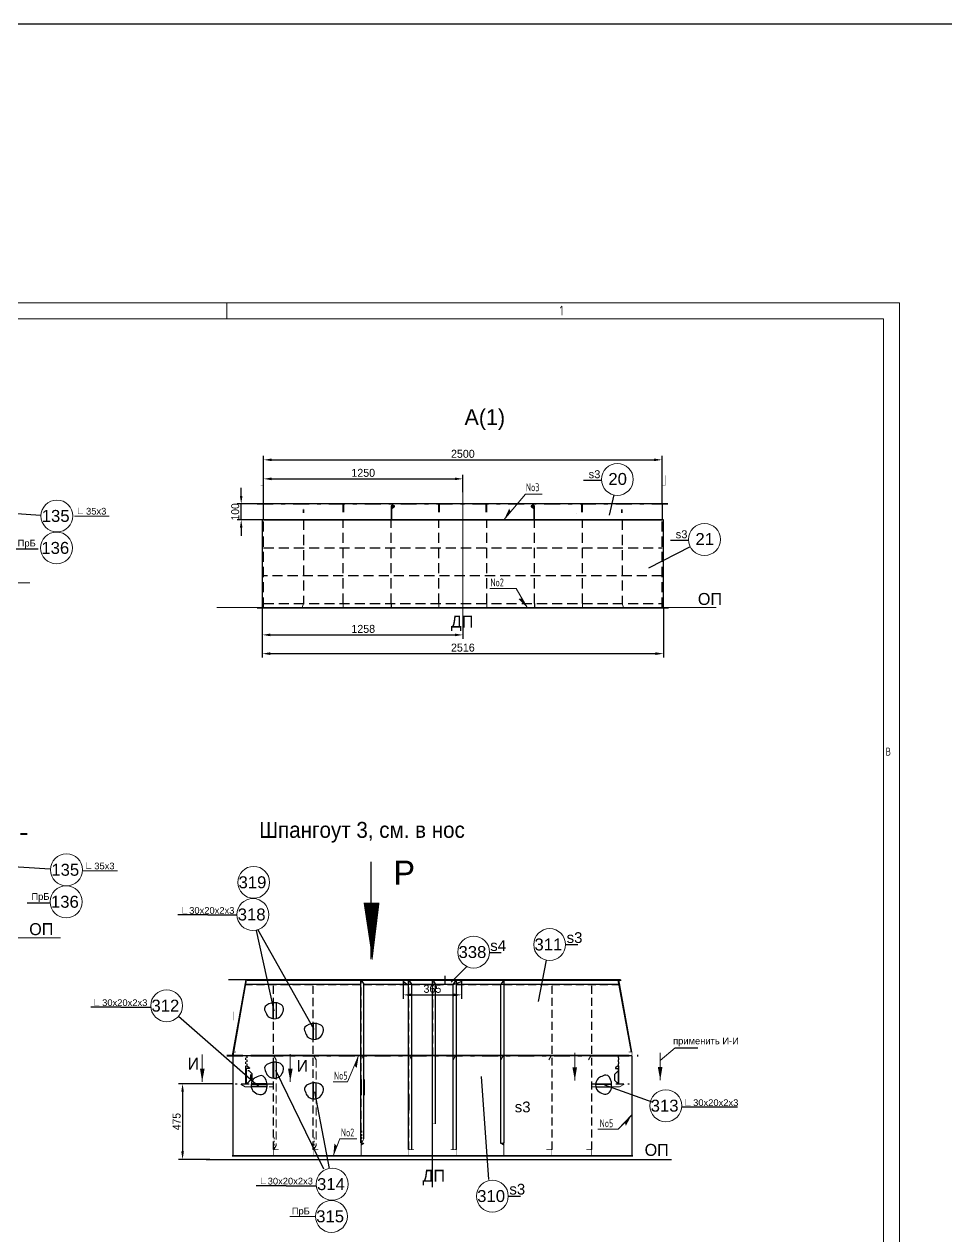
# Model space of a CAD drawing. Header units: millimetres. Extents: x 149544 to 197467, y -3118 to 25363.
# Drawn here: x 179961 to 185742, y 16158 to 23758 of the extents above; entities that cross this region are included whole.
import ezdxf
from ezdxf.enums import TextEntityAlignment as Align

# ---------------------------------------------------------------- set-up
doc = ezdxf.new("R2010")
doc.units = ezdxf.units.MM
doc.header["$MEASUREMENT"] = 0
for name, pattern in [('DASH2', [1300, 1125, -75, 25, -75]), ('DASH5', [225, 100, -50, 25, -50]), ('DASH6', [25, 12.5, -12.5]), ('K5LT32768', [0]), ('K5LT32769', [0]), ('K5LT32784', [95.25, 63.5, -31.75]), ('K5LT32785', [95.25, 63.5, -31.75]), ('K5LT32789', [0]), ('K5LT32790', [520, 450, -30, 10, -30]), ('K5LT32791', [0]), ('K5LT32793', [10, 5, -5]), ('K5LT32795', [75, 50, -25]), ('K5LT32798', [20, 10, -10]), ('K5LT_THIN', [0])]:
    doc.linetypes.add(name, pattern=pattern)
doc.layers.add('Default', color=7, linetype='Continuous', lineweight=25)
doc.layers.add('pen_5', color=1, linetype='Continuous')
doc.layers.add('pen_7', color=1, linetype='Continuous')
doc.styles.add('Arial', font='arial.ttf')
doc.styles.add('KTEXTSTYLE', font='GOST_AU.SHX', dxfattribs={"width": 0.96, "height": 5})
doc.styles.add('style5', font='arial.ttf', dxfattribs={"height": 3})
doc.dimstyles.new('PB20', dxfattribs={"dimscale": 20, "dimtxt": 2.5, "dimasz": 2.5, "dimexe": 1.25, "dimexo": 0, "dimtad": 1, "dimdec": 0, "dimtxsty": 'Standard', "dimcen": 2.5, "dimclrd": 7, "dimclre": 7, "dimclrt": 4, "dimadec": 0, "dimazin": 0, "dimtfac": 1, "dimtdec": 0, "dimtmove": 0, "dimatfit": 3, "dimfxl": 1.25, "dimarcsym": 0})

# ---------------------------------------------------------------- blocks, each defined once
blk = doc.blocks.new('*D3244')
at = {"color": 7, "lineweight": -2}
for p, q in [((181454.5, 20099.6), (181454.5, 19902.5)), ((181504.5, 19927.5), (182662.5, 19927.5)), ((182712.5, 19978.8), (182712.5, 19902.5))]:
    blk.add_line(p, q, dxfattribs=at)
at = {"color": 7}
for points in [[(181504.5, 19935.9), (181504.5, 19919.2), (181454.5, 19927.5)], [(182662.5, 19935.9), (182662.5, 19919.2), (182712.5, 19927.5)]]:
    blk.add_solid(points, dxfattribs=at)
at = {"layer": 'Defpoints', "color": 0}
for p in [(181454.5, 20099.6), (182712.5, 19978.8), (182712.5, 19927.5)]:
    blk.add_point(p, dxfattribs=at)
at = {"color": 4, "insert": (182087.5, 19965), "char_height": 50, "attachment_point": 5}
blk.add_mtext('1258', dxfattribs=at)
blk = doc.blocks.new('*D3245')
at = {"color": 7, "lineweight": -2}
for p, q in [((181454.5, 20099.6), (181454.5, 19785)), ((183970.5, 20099.6), (183970.5, 19785)), ((181504.5, 19810), (183920.5, 19810))]:
    blk.add_line(p, q, dxfattribs=at)
at = {"color": 7}
for points in [[(181504.5, 19818.4), (181504.5, 19801.7), (181454.5, 19810)], [(183920.5, 19818.4), (183920.5, 19801.7), (183970.5, 19810)]]:
    blk.add_solid(points, dxfattribs=at)
at = {"layer": 'Defpoints', "color": 0}
for p in [(181454.5, 20099.6), (183970.5, 20099.6), (183970.5, 19810)]:
    blk.add_point(p, dxfattribs=at)
at = {"color": 4, "insert": (182712.5, 19847.5), "char_height": 50, "attachment_point": 5}
blk.add_mtext('2516', dxfattribs=at)
blk = doc.blocks.new('*D3246')
at = {"color": 7, "lineweight": -2}
for p, q in [((181462.5, 20749.6), (181462.5, 20931.4)), ((181512.5, 20906.4), (182662.5, 20906.4)), ((182712.5, 20822.1), (182712.5, 20931.4))]:
    blk.add_line(p, q, dxfattribs=at)
at = {"color": 7}
for points in [[(181512.5, 20914.7), (181512.5, 20898), (181462.5, 20906.4)], [(182662.5, 20914.7), (182662.5, 20898), (182712.5, 20906.4)]]:
    blk.add_solid(points, dxfattribs=at)
at = {"layer": 'Defpoints', "color": 0}
for p in [(182712.5, 20906.4), (181462.5, 20749.6), (182712.5, 20822.1)]:
    blk.add_point(p, dxfattribs=at)
at = {"color": 4, "insert": (182087.5, 20943.9), "char_height": 50, "attachment_point": 5}
blk.add_mtext('1250', dxfattribs=at)
blk = doc.blocks.new('*D3247')
at = {"color": 7, "lineweight": -2}
for p, q in [((181462.5, 20752.6), (181462.5, 21050.8)), ((181512.5, 21025.8), (183912.5, 21025.8)), ((183962.5, 20752.6), (183962.5, 21050.8))]:
    blk.add_line(p, q, dxfattribs=at)
at = {"color": 7}
for points in [[(181512.5, 21034.1), (181512.5, 21017.5), (181462.5, 21025.8)], [(183912.5, 21034.1), (183912.5, 21017.5), (183962.5, 21025.8)]]:
    blk.add_solid(points, dxfattribs=at)
at = {"layer": 'Defpoints', "color": 0}
for p in [(183962.5, 21025.8), (181462.5, 20752.6), (183962.5, 20752.6)]:
    blk.add_point(p, dxfattribs=at)
at = {"color": 4, "insert": (182712.5, 21063.3), "char_height": 50, "attachment_point": 5}
blk.add_mtext('2500', dxfattribs=at)
blk = doc.blocks.new('*D3248')
at = {"color": 7, "lineweight": -2}
for p, q in [((181322.1, 20799.6), (181322.1, 20849.6)), ((181462.5, 20749.6), (181297.1, 20749.6)), ((181322.1, 20649.6), (181322.1, 20749.6)), ((181462.5, 20649.6), (181297.1, 20649.6)), ((181322.1, 20599.6), (181322.1, 20549.6))]:
    blk.add_line(p, q, dxfattribs=at)
at = {"color": 7}
for points in [[(181313.7, 20799.6), (181330.4, 20799.6), (181322.1, 20749.6)], [(181313.7, 20599.6), (181330.4, 20599.6), (181322.1, 20649.6)]]:
    blk.add_solid(points, dxfattribs=at)
at = {"layer": 'Defpoints', "color": 0}
for p in [(181322.1, 20749.6), (181462.5, 20749.6), (181462.5, 20649.6)]:
    blk.add_point(p, dxfattribs=at)
at = {"color": 4, "insert": (181284.6, 20699.6), "char_height": 50, "attachment_point": 5, "rotation": 90}
blk.add_mtext('\\H50.0;\\W0.965;\\Q0;\\H50.0;\\W0.965;\\Q0;\\Q0;100', dxfattribs=at)
blk = doc.blocks.new('*D3254')
at = {"color": 7, "lineweight": -2}
for p, q in [((181271.7, 17112.2), (180929.2, 17112.2)), ((180954.2, 17062.2), (180954.2, 16687.2)), ((181125.3, 16637.2), (180929.2, 16637.2))]:
    blk.add_line(p, q, dxfattribs=at)
at = {"color": 7}
for points in [[(180945.9, 17062.2), (180962.5, 17062.2), (180954.2, 17112.2)], [(180945.9, 16687.2), (180962.5, 16687.2), (180954.2, 16637.2)]]:
    blk.add_solid(points, dxfattribs=at)
at = {"layer": 'Defpoints', "color": 0}
for p in [(181271.7, 17112.2), (180954.2, 16637.2), (181125.3, 16637.2)]:
    blk.add_point(p, dxfattribs=at)
at = {"color": 4, "insert": (180916.7, 16874.7), "char_height": 50, "attachment_point": 5, "rotation": 90}
blk.add_mtext('\\H50.0;\\W0.965;\\Q0;\\H50.0;\\W0.965;\\Q0;\\Q0;475', dxfattribs=at)
blk = doc.blocks.new('*D3255')
at = {"color": 7, "lineweight": -2}
for p, q in [((182338.7, 17756.5), (182338.7, 17644.4)), ((182704.2, 17754.9), (182704.2, 17644.4)), ((182388.7, 17669.4), (182654.2, 17669.4))]:
    blk.add_line(p, q, dxfattribs=at)
at = {"color": 7}
for points in [[(182388.7, 17677.7), (182388.7, 17661), (182338.7, 17669.4)], [(182654.2, 17677.7), (182654.2, 17661), (182704.2, 17669.4)]]:
    blk.add_solid(points, dxfattribs=at)
at = {"layer": 'Defpoints', "color": 0}
for p in [(182338.7, 17756.5), (182704.2, 17754.9), (182704.2, 17669.4)]:
    blk.add_point(p, dxfattribs=at)
at = {"color": 4, "insert": (182521.4, 17706.9), "char_height": 50, "attachment_point": 5}
blk.add_mtext('365', dxfattribs=at)

msp = doc.modelspace()

# ---------------------------------------------------------------- hatches: boundary and pattern name
at = {"linetype": 'K5LT32791'}
for points in [[(182262.5, 20649.6), (182267.5, 20649.6), (182267.5, 20718.1), (182267.7, 20719.6), (182268.4, 20720.9), (182269.5, 20721.9), (182282.5, 20730.3), (182283.8, 20731.6), (182284.4, 20733.3), (182284.4, 20735.3), (182283.6, 20737), (182282.2, 20738.1), (182280.5, 20738.6), (182266.5, 20738.6), (182265, 20738.2), (182263.7, 20737.3), (182262.8, 20735.8), (182262.5, 20734.1)], [(183162.5, 20649.6), (183157.5, 20649.6), (183157.5, 20718.1), (183157.2, 20719.6), (183156.6, 20720.9), (183155.5, 20721.9), (183142.5, 20730.3), (183141.2, 20731.6), (183140.5, 20733.3), (183140.6, 20735.3), (183141.4, 20737), (183142.8, 20738.1), (183144.5, 20738.6), (183158.5, 20738.6), (183160, 20738.2), (183161.3, 20737.3), (183162.2, 20735.8), (183162.5, 20734.1)]]:
    msp.add_hatch(color=0, dxfattribs=at).paths.add_polyline_path(points)
for points in [[(183012.6, 20698.9), (183003.3, 20719.6), (182970.4, 20649.6)], [(183082.9, 20155.5), (183060.3, 20153.4), (183115.9, 20099.6)], [(182031.9, 17228.1), (182046.6, 17210.8), (182058.7, 17287.2)], [(181092.4, 17206.2), (181063.5, 17206.2), (181077.2, 17124.7)], [(181644.8, 17207.4), (181615.9, 17207.4), (181629.6, 17126)], [(183399.7, 17215.7), (183428.6, 17215.7), (183414.9, 17134.2)], [(183935.5, 17216.7), (183964.4, 17216.7), (183950.7, 17135.2)], [(183727.2, 16869.8), (183735.4, 16848), (183769.8, 16913.8)], [(183727.2, 16869.8), (183735.4, 16848), (183769.8, 16913.8)], [(181922.5, 16721), (181906.7, 16737.3), (181899.6, 16660.3)], [(181521.7, 16661.5), (181524.7, 16661.5), (181524.7, 16697.1), (181556.7, 16697.1), (181556.7, 16700.4), (181521.7, 16700.4)], [(181771.7, 16661.5), (181774.7, 16661.5), (181774.7, 16697.1), (181806.7, 16697.1), (181806.7, 16700.4), (181771.7, 16700.4)], [(182371.7, 16661.5), (182374.7, 16661.5), (182374.7, 16697.1), (182406.7, 16697.1), (182406.7, 16700.4), (182371.7, 16700.4)], [(182671.7, 16661.5), (182668.7, 16661.5), (182668.7, 16697.1), (182636.7, 16697.1), (182636.7, 16700.4), (182671.7, 16700.4)], [(183271.7, 16661.5), (183268.7, 16661.5), (183268.7, 16697.1), (183236.7, 16697.1), (183236.7, 16700.4), (183271.7, 16700.4)], [(183521.7, 16661.5), (183518.7, 16661.5), (183518.7, 16697.1), (183486.7, 16697.1), (183486.7, 16700.4), (183521.7, 16700.4)]]:
    msp.add_hatch(color=0).paths.add_polyline_path(points)
at = {"linetype": 'Continuous'}
for points in [[(182071.7, 16661.5), (182076.7, 16661.5), (182076.7, 16723.1), (182076.9, 16724.5), (182077.6, 16725.7), (182078.7, 16726.6), (182091.7, 16734.1), (182092.9, 16735.2), (182093.6, 16736.8), (182093.5, 16738.6), (182092.7, 16740.1), (182091.4, 16741.2), (182089.7, 16741.5), (182075.7, 16741.5), (182074.1, 16741.2), (182072.8, 16740.4), (182072, 16739.1), (182071.7, 16737.5)], [(182971.7, 16661.5), (182966.7, 16661.5), (182966.7, 16723.1), (182966.4, 16724.5), (182965.7, 16725.7), (182964.7, 16726.6), (182951.7, 16734.1), (182950.4, 16735.2), (182949.7, 16736.8), (182949.8, 16738.6), (182950.6, 16740.1), (182952, 16741.2), (182953.7, 16741.5), (182967.7, 16741.5), (182969.2, 16741.2), (182970.5, 16740.4), (182971.4, 16739.1), (182971.7, 16737.5)]]:
    msp.add_hatch(color=0, dxfattribs=at).paths.add_polyline_path(points)

# ---------------------------------------------------------------- linework, layer by layer
at = {"color": 7, "linetype": 'K5LT32768', "lineweight": 18}
for p, q in [((185451.3, 22010.1), (168631.3, 22010.1)), ((181231.3, 22010.1), (181231.3, 21910.1)), ((185451.3, 10130.1), (185451.3, 22010.1))]:
    msp.add_line(p, q, dxfattribs=at)
at = {"color": 1, "linetype": 'K5LT32769', "lineweight": 18, "true_color": 0xff0000}
for p, q in [((185351.3, 21910.1), (169031.3, 21910.1)), ((185351.3, 10230.1), (185351.3, 21910.1))]:
    msp.add_line(p, q, dxfattribs=at)
at = {"color": 0, "linetype": 'K5LT32768', "lineweight": 18}
for p, q in [((182712.5, 20892.4), (182712.5, 19978.8)), ((183105.7, 20810.2), (182970.4, 20649.6)), ((183209, 20810.2), (183105.4, 20810.2)), ((180493.3, 20672.6), (180275.9, 20672.6)), ((183046.8, 20217.8), (182882.6, 20217.8)), ((183046.8, 20217.8), (183115.9, 20099.6)), ((181168.5, 20099.6), (184301.6, 20099.6)), ((183837.5, 20099.6), (184301.6, 20099.6)), ((180545, 18447.3), (180327.6, 18447.3)), ((183950.9, 17257.4), (184044.3, 17337.7)), ((181077.1, 17123.8), (181077.1, 17296)), ((181629.4, 17125), (181629.4, 17297.2)), ((181987.9, 17124.1), (182058.7, 17287.2)), ((183415.1, 17133.3), (183415.1, 17305.5)), ((183950.9, 17134.2), (183950.9, 17306.4)), ((181987.9, 17124.1), (181899.5, 17124.1)), ((183686.9, 16826.3), (183771.4, 16915)), ((183686.9, 16826.3), (183768.6, 16910.6)), ((183686.9, 16826.3), (183560, 16826.3)), ((181940.2, 16766.7), (181899.6, 16660.3)), ((182046.4, 16767.3), (181938.6, 16767.3)), ((181786.1, 16278.5), (181627.9, 16278.5))]:
    msp.add_line(p, q, dxfattribs=at)
for p, q in [((183468.6, 20899), (183579.3, 20899)), ((184014.9, 20522.3), (184125.6, 20522.3)), ((179898.5, 20467.5), (180048.4, 20467.5)), ((179978.4, 18246.9), (180121.4, 18246.9)), ((181112.6, 18170.6), (181295.4, 18170.6)), ((180566.5, 17592), (180756.6, 17592)), ((181605.1, 16472.5), (181795.1, 16472.5))]:
    msp.add_line(p, q)
at = {"color": 0, "linetype": 'DASH5'}
for p, q in [((181422.5, 20752.6), (184002.5, 20752.6)), ((181422.5, 20749.6), (184002.5, 20749.6)), ((181712.5, 20693.5), (181712.5, 20714.6)), ((181715.5, 20693.5), (181715.5, 20714.6)), ((181962.5, 20698.5), (181962.5, 20744.6)), ((181965.5, 20698.5), (181965.5, 20744.6)), ((182562.5, 20698.5), (182562.5, 20744.6)), ((182565.5, 20698.5), (182565.5, 20744.6)), ((182859.5, 20698.5), (182859.5, 20744.6)), ((182862.5, 20698.5), (182862.5, 20744.6)), ((183459.5, 20698.5), (183459.5, 20744.6)), ((183462.5, 20698.5), (183462.5, 20744.6)), ((183709.5, 20693.5), (183709.5, 20714.6)), ((183712.5, 20693.5), (183712.5, 20714.6)), ((179488.4, 18680.9), (179978.5, 18680.9)), ((179488.4, 18677.9), (179978.5, 18677.9)), ((181231.7, 17290.2), (181386.7, 17290.2)), ((181231.7, 17287.2), (181386.7, 17287.2)), ((181386.7, 17287.2), (181484.6, 17287.2)), ((181484.6, 17287.2), (183558.5, 17287.2)), ((183558.8, 17290.2), (183656.7, 17290.2)), ((183558.8, 17287.2), (183656.7, 17287.2)), ((183656.7, 17290.2), (183811.7, 17290.2)), ((183656.7, 17287.2), (183811.7, 17287.2)), ((181351.7, 17107.2), (181351.7, 17207.2)), ((181351.7, 17107.2), (181351.7, 17207.2)), ((181354.7, 17107.2), (181354.7, 17207.2)), ((181354.7, 17107.2), (181354.7, 17207.2)), ((181362.7, 17194.2), (181370.7, 17194.2)), ((181370.7, 17194.2), (181387.7, 17177.2)), ((181387.7, 17177.2), (181387.7, 17142.4)), ((183680.7, 17186.6), (183663.7, 17169.6)), ((183688.7, 17186.6), (183680.7, 17186.6)), ((183688.7, 17186.6), (183680.7, 17186.6)), ((183688.7, 17107.2), (183688.7, 17207.2)), ((183688.7, 17107.2), (183688.7, 17207.2)), ((183691.7, 17107.2), (183691.7, 17207.2)), ((183691.7, 17107.2), (183691.7, 17207.2)), ((181354.7, 17117.8), (181362.7, 17117.8)), ((181354.7, 17117.8), (181362.7, 17117.8)), ((181354.7, 17117.8), (181362.7, 17117.8)), ((181354.7, 17117.8), (181362.7, 17117.8)), ((181362.7, 17117.8), (181379.7, 17134.8)), ((181370.7, 17125.4), (181387.7, 17142.4)), ((181379.7, 17169.6), (181379.7, 17134.8)), ((183663.7, 17169.6), (183663.7, 17134.8)), ((183680.7, 17117.8), (183663.7, 17134.8)), ((183688.7, 17117.8), (183680.7, 17117.8)), ((183688.7, 17117.8), (183680.7, 17117.8)), ((183688.7, 17117.8), (183680.7, 17117.8)), ((183688.7, 17117.8), (183680.7, 17117.8))]:
    msp.add_line(p, q, dxfattribs=at)
at = {"color": 0, "linetype": 'K5LT32791', "lineweight": 18}
for p, q in [((181459.5, 20749.6), (181459.5, 20649.6)), ((181462.5, 20749.6), (181462.5, 20649.6)), ((183962.5, 20649.6), (183962.5, 20749.6)), ((183965.5, 20649.6), (183965.5, 20749.6)), ((181712.5, 20123.9), (181705.3, 20099.6)), ((181962.5, 20123.9), (181962.5, 20099.6)), ((182562.5, 20123.9), (182562.5, 20099.6)), ((182862.5, 20123.9), (182862.5, 20099.6)), ((183462.5, 20123.9), (183462.5, 20099.6)), ((183712.5, 20123.9), (183719.6, 20099.6)), ((181268.7, 17187.2), (181268.7, 17287.2)), ((181271.7, 17187.2), (181271.7, 17287.2)), ((183771.7, 17187.2), (183771.7, 17287.2)), ((183774.7, 17187.2), (183774.7, 17287.2)), ((181269.7, 16661.5), (181269.7, 17187.2)), ((181271.7, 16661.5), (181271.7, 17187.2)), ((183771.7, 16661.5), (183771.7, 17187.2)), ((183773.7, 16661.5), (183773.7, 17187.2)), ((181264.7, 16661.5), (183778.7, 16661.5)), ((181264.7, 16658.2), (183778.7, 16658.2))]:
    msp.add_line(p, q, dxfattribs=at)
at = {"color": 0, "linetype": 'Continuous'}
for p, q in [((183962.5, 20749.6), (181462.5, 20749.6)), ((181462.5, 20649.6), (183962.5, 20649.6)), ((181422.5, 20099.6), (184002.5, 20099.6)), ((181422.5, 20096.6), (184002.5, 20096.6)), ((182071.7, 17290.2), (182071.7, 17761)), ((182091.7, 16765.8), (182091.7, 17737.2)), ((182371.7, 17290.2), (182371.7, 17761)), ((182392, 16700.4), (182392, 17738.4)), ((182521.4, 17289.4), (182521.4, 17760.2)), ((182541.4, 16860.6), (182541.4, 17736.4)), ((182651.2, 16700.4), (182650.9, 17737.2)), ((182651.2, 17289.3), (182651.2, 17736.3)), ((182671.7, 17290.2), (182671.7, 17761)), ((182951.6, 16736.9), (182951.3, 17736.4)), ((182971.7, 17290.2), (182971.7, 17761)), ((183771.7, 17287.2), (181271.7, 17287.2)), ((181386.7, 17290.2), (181484.6, 17290.2)), ((181484.6, 17290.2), (183558.5, 17290.2)), ((182071.7, 16741.5), (182071.7, 17287.2)), ((182371.7, 16700.4), (182371.7, 17287.2)), ((182671.7, 16700.4), (182671.7, 17287.2)), ((182971.7, 16741.5), (182971.7, 17287.2))]:
    msp.add_line(p, q, dxfattribs=at)
at = {"color": 7}
for p, q in [((183659.7, 20805.3), (183631, 20678.7)), ((180063.5, 20677.4), (179650.4, 20705)), ((184139, 20480.6), (183877.5, 20346.9)), ((180123.7, 18457.6), (179710.6, 18485.1)), ((181112.6, 18170.6), (180924.3, 18170.6)), ((181414.9, 18073.1), (181527.2, 17569.4)), ((181424.6, 18080.9), (181778.2, 17454.2)), ((183701.7, 17764.8), (181243.2, 17764.8)), ((181268.1, 17287.2), (181352.3, 17764.8)), ((181271.2, 17287.2), (181355.4, 17764.8)), ((181347.5, 17737.2), (182071.7, 17737.2)), ((181358.4, 17761), (183706.4, 17761)), ((182091.7, 17737.2), (182371.7, 17737.2)), ((182392, 17737.2), (182650.9, 17737.2)), ((182671.7, 17737.2), (183695.5, 17737.2)), ((183770.8, 17311), (183687.7, 17764.8)), ((183773, 17311), (183690.7, 17764.8)), ((180566.5, 17592), (180378.2, 17592)), ((181520.4, 17619.1), (181520.4, 17520.7)), ((181520.4, 17619.1), (181520.4, 17520.7)), ((181523.4, 17619.6), (181523.4, 17521.1)), ((181523.4, 17619.6), (181523.4, 17521.1)), ((181540.6, 17618.9), (181540.6, 17520.4)), ((180929.5, 17535.4), (181430.3, 17096.2)), ((181770.4, 17489.4), (181770.4, 17391)), ((181770.4, 17489.4), (181770.4, 17391)), ((181773.3, 17489.9), (181773.3, 17391.4)), ((181773.3, 17489.9), (181773.3, 17391.4)), ((181790.6, 17489.2), (181790.6, 17390.7)), ((184044.3, 17337.7), (184185.8, 17337.7)), ((181521.1, 17245.9), (181521.1, 17147.4)), ((181521.1, 17245.9), (181521.1, 17147.4)), ((181524, 17246.3), (181524, 17147.8)), ((181524, 17246.3), (181524, 17147.8)), ((181841.2, 16576.3), (181538.4, 17194.2)), ((181541.3, 17245.6), (181541.3, 17147.1)), ((181483.3, 17110.5), (181384.9, 17110.5)), ((181483.3, 17110.5), (181384.9, 17110.5)), ((181483.3, 17105.2), (181384.9, 17105.2)), ((181483.3, 17105.2), (181384.9, 17105.2)), ((181771, 17116.2), (181771, 17017.7)), ((181771, 17116.2), (181771, 17017.7)), ((181773.9, 17116.6), (181773.9, 17018.1)), ((181773.9, 17116.6), (181773.9, 17018.1)), ((181791.2, 17115.9), (181791.2, 17017.4)), ((182072.2, 17138.5), (182072.2, 17040)), ((182075.1, 17139), (182075.1, 17040.5)), ((182092.4, 17138.3), (182092.4, 17039.8)), ((183545.5, 17110.2), (183645.6, 17110.2)), ((183545.8, 17112.2), (183645.5, 17112.2)), ((183600.5, 17104.1), (183904.8, 16996.6)), ((181483.6, 17092.2), (181385.1, 17092.2)), ((181781.4, 17062), (181873.8, 16580.4)), ((182370.5, 17044.4), (182370.5, 16945.9)), ((182373.4, 17044.9), (182373.4, 16946.4)), ((183546.5, 17092.2), (183644.3, 17092.2)), ((184435.3, 16964.7), (184085.6, 16964.7)), ((181605.1, 16472.5), (181416.8, 16472.5))]:
    msp.add_line(p, q, dxfattribs=at)
at = {"color": 0, "linetype": 'K5LT32784'}
for p, q in [((181462.5, 20099.6), (181462.5, 20649.6)), ((183962.5, 20099.6), (183962.5, 20649.6)), ((181462.5, 20123.9), (183962.5, 20123.9))]:
    msp.add_line(p, q, dxfattribs=at)
at = {"color": 0, "linetype": 'K5LT32785'}
for p, q in [((181712.5, 20649.6), (181712.5, 20123.9)), ((181962.5, 20123.9), (181962.5, 20649.6)), ((182262.5, 20123.9), (182262.5, 20649.6)), ((182562.5, 20123.9), (182562.5, 20649.6)), ((182862.5, 20123.9), (182862.5, 20649.6)), ((183162.5, 20123.9), (183162.5, 20649.6)), ((183462.5, 20123.9), (183462.5, 20649.6)), ((183712.5, 20649.6), (183712.5, 20123.9)), ((181462.5, 20474.4), (183962.5, 20474.4)), ((183962.5, 20299.1), (181462.5, 20299.1))]:
    msp.add_line(p, q, dxfattribs=at)
at = {"color": 0, "linetype": 'K5LT32790', "lineweight": 18}
for p, q in [((175943.3, 20254.8), (179995.6, 20254.8)), ((172987, 18027.9), (180188.5, 18027.9))]:
    msp.add_line(p, q, dxfattribs=at)
at = {"color": 0}
for p, q in [((182262.5, 20123.9), (182262.5, 20099.6)), ((183162.5, 20123.9), (183162.5, 20099.6)), ((181101.7, 16637.2), (184021.5, 16637.2))]:
    msp.add_line(p, q, dxfattribs=at)
at = {"color": 0, "linetype": 'K5LT32795', "lineweight": 18}
for p, q in [((181343.4, 17732.8), (182071.7, 17732.8)), ((181521.7, 16700.4), (181521.7, 17732.8)), ((181523.7, 16700.4), (181523.7, 17732.8)), ((181771.7, 16700.4), (181771.7, 17732.8)), ((181773.7, 16700.4), (181773.7, 17732.8)), ((182073.7, 17290.2), (182073.7, 17761)), ((182091.7, 17732.8), (182371.7, 17732.8)), ((182373.7, 17290.2), (182373.7, 17755.4)), ((182392, 17732.8), (182650.9, 17732.8)), ((182523.4, 17289.4), (182523.4, 17760.2)), ((182669.7, 17290.2), (182669.7, 17761)), ((182671.7, 17732.8), (183691.4, 17732.8)), ((182969.7, 17290.2), (182969.7, 17761)), ((183269.7, 16700.4), (183269.7, 17732.8)), ((183271.7, 16700.4), (183271.7, 17732.8)), ((183519.7, 16700.4), (183519.7, 17732.8)), ((183521.7, 16700.4), (183521.7, 17732.8)), ((181771.1, 17073.7), (181771.1, 17660.5)), ((181773.1, 17073.7), (181773.1, 17660.5)), ((181790.6, 17489.8), (181790.7, 17390.5)), ((181521.7, 16700.4), (181521.7, 17287.2)), ((181523.7, 16700.4), (181523.7, 17287.2)), ((181541.7, 17263), (181541.7, 16724.7)), ((181771.7, 16700.4), (181771.7, 17287.2)), ((181773.7, 16700.4), (181773.7, 17287.2)), ((181791.7, 17263), (181791.7, 16724.7)), ((182071.7, 17287.2), (182073.7, 17287.2)), ((182073.7, 16741.5), (182073.7, 17287.2)), ((182373.7, 16700.4), (182373.7, 17287.2)), ((182669.7, 16700.4), (182669.7, 17287.2)), ((182969.7, 16741.5), (182969.7, 17287.2)), ((182971.7, 17287.2), (182969.7, 17287.2)), ((181521.7, 17112.2), (181286.7, 17112.2)), ((181286.7, 17112.2), (181286.7, 17110.2)), ((181521.7, 17112.2), (181286.7, 17112.2)), ((181521.7, 17110.2), (181286.7, 17110.2)), ((181521.7, 17110.2), (181286.7, 17110.2)), ((181521.7, 17112.2), (181521.7, 17110.2)), ((183521.7, 17112.2), (183756.7, 17112.2)), ((183521.7, 17112.2), (183521.7, 17110.2)), ((183521.7, 17112.2), (183756.7, 17112.2)), ((183521.7, 17110.2), (183756.7, 17110.2)), ((183521.7, 17110.2), (183756.7, 17110.2)), ((183756.7, 17112.2), (183756.7, 17110.2)), ((181347.3, 17092.2), (181521.7, 17092.2)), ((183696, 17092.2), (183521.7, 17092.2))]:
    msp.add_line(p, q, dxfattribs=at)
at = {"color": 0, "linetype": 'DASH2'}
msp.add_line((182521.7, 16462.8), (182521.5, 17426.5), dxfattribs=at)
at = {"color": 0, "linetype": 'K5LT32769', "lineweight": 18}
for p, q in [((181521.7, 17287.2), (181527.7, 17287.2)), ((181527.7, 17287.2), (181541.7, 17263)), ((181771.7, 17287.2), (181777.7, 17287.2)), ((181777.7, 17287.2), (181791.7, 17263)), ((182071.7, 17287.2), (182077.7, 17287.2)), ((182077.7, 17287.2), (182091.7, 17263)), ((182371.7, 17287.2), (182377.7, 17287.2)), ((182377.7, 17287.2), (182391.7, 17263)), ((182665.7, 17287.2), (182651.7, 17263)), ((182671.7, 17287.2), (182665.7, 17287.2)), ((182965.7, 17287.2), (182951.7, 17263)), ((182971.7, 17287.2), (182965.7, 17287.2)), ((183265.7, 17287.2), (183251.7, 17263)), ((183271.7, 17287.2), (183265.7, 17287.2)), ((183515.7, 17287.2), (183501.7, 17263)), ((183521.7, 17287.2), (183515.7, 17287.2)), ((181321.3, 17110.2), (181321.3, 17107.2)), ((181321.3, 17110.2), (181321.3, 17107.2)), ((181321.3, 17107.2), (181347.3, 17092.2)), ((181321.3, 17107.2), (181347.3, 17092.2)), ((181521.7, 17112.2), (181521.7, 17092.2)), ((183521.7, 17112.2), (183521.7, 17092.2)), ((183722, 17107.2), (183696, 17092.2)), ((183722, 17107.2), (183696, 17092.2)), ((183722, 17110.2), (183722, 17107.2)), ((183722, 17110.2), (183722, 17107.2)), ((181527.7, 16700.4), (181541.7, 16724.7)), ((181777.7, 16700.4), (181791.7, 16724.7)), ((182071.7, 16741.5), (182077.7, 16741.5)), ((182077.7, 16741.5), (182091.7, 16765.8)), ((182971.7, 16741.5), (182965.7, 16741.5)), ((181521.7, 16700.4), (181527.7, 16700.4)), ((181771.7, 16700.4), (181777.7, 16700.4)), ((182371.7, 16700.4), (182377.7, 16700.4)), ((182671.7, 16700.4), (182665.7, 16700.4)), ((183271.7, 16700.4), (183265.7, 16700.4)), ((183521.7, 16700.4), (183515.7, 16700.4))]:
    msp.add_line(p, q, dxfattribs=at)
at = {"color": 0, "linetype": 'K5LT32798', "lineweight": 18}
for p, q in [((182078.7, 16745.9), (182078.7, 16821.5)), ((181528.7, 16704.8), (181528.7, 16780.4)), ((181778.7, 16704.8), (181778.7, 16780.4))]:
    msp.add_line(p, q, dxfattribs=at)
at = {"color": 2}
msp.add_lwpolyline([(149543.6, -3117.8), (187950.5, -3117.8), (187950.5, 23758.3), (149543.6, 23758.3)], close=True, dxfattribs=at)
at = {"color": 0, "linetype": 'K5LT32789', "const_width": 0.18}
for points in [[(181443.2, 20864.7), (181443.2, 20929.4), (181462.5, 20929.4), (181462.4, 20864.7)], [(183981.7, 20864.7), (183981.7, 20929.4), (183962.4, 20929.4), (183962.5, 20864.7)], [(181254.4, 17509.9), (181254.4, 17564.8), (181271.5, 17564.8), (181271.5, 17509.9)]]:
    msp.add_lwpolyline(points, close=True, dxfattribs=at)
at = {"color": 0, "linetype": 'K5LT32791', "const_width": 0.18}
for points in [[(181712.5, 20749.6), (181713.5, 20749.6), (181714.2, 20749.3), (181714.5, 20748.6), (181714.5, 20723.6), (181714.8, 20722.6), (181715.5, 20721.9), (181716.5, 20721.6), (181731.5, 20721.6), (181732.2, 20721.3), (181732.5, 20720.6), (181732.5, 20719.6), (181712.5, 20719.6), (181712.5, 20749.6)], [(183712.5, 20749.6), (183711.5, 20749.6), (183710.8, 20749.3), (183710.5, 20748.6), (183710.5, 20723.6), (183710.2, 20722.6), (183709.5, 20721.9), (183708.5, 20721.6), (183693.5, 20721.6), (183692.8, 20721.3), (183692.5, 20720.6), (183692.5, 20719.6), (183712.5, 20719.6), (183712.5, 20749.6)], [(181712.5, 20649.6), (181715.5, 20649.6), (181715.5, 20685.2), (181747.5, 20685.2), (181747.5, 20688.5), (181712.5, 20688.5), (181712.5, 20649.6)], [(181962.5, 20649.6), (181965.5, 20649.6), (181965.5, 20685.2), (181997.5, 20685.2), (181997.5, 20688.5), (181962.5, 20688.5), (181962.5, 20649.6)], [(182562.5, 20649.6), (182565.5, 20649.6), (182565.5, 20685.2), (182597.5, 20685.2), (182597.5, 20688.5), (182562.5, 20688.5), (182562.5, 20649.6)], [(182862.5, 20649.6), (182859.5, 20649.6), (182859.5, 20685.2), (182827.5, 20685.2), (182827.5, 20688.5), (182862.5, 20688.5), (182862.5, 20649.6)], [(183462.5, 20649.6), (183459.5, 20649.6), (183459.5, 20685.2), (183427.5, 20685.2), (183427.5, 20688.5), (183462.5, 20688.5), (183462.5, 20649.6)], [(183712.5, 20649.6), (183709.5, 20649.6), (183709.5, 20685.2), (183677.5, 20685.2), (183677.5, 20688.5), (183712.5, 20688.5), (183712.5, 20649.6)]]:
    msp.add_lwpolyline(points, dxfattribs=at)
at = {"const_width": 3}
for points in [[(180299.7, 20725.9), (180299.7, 20686.6), (180330.1, 20686.6)], [(180351.4, 18500.5), (180351.4, 18461.3), (180381.9, 18461.3)], [(180954.2, 18221.6), (180954.2, 18182.3), (180984.6, 18182.4)], [(180402, 17642.6), (180402, 17603.3), (180432.4, 17603.4)], [(184109.4, 17015.3), (184109.4, 16976), (184139.8, 16976.1)], [(181446.7, 16523.5), (181446.7, 16484.2), (181477.1, 16484.3)]]:
    msp.add_lwpolyline(points, dxfattribs=at)
at = {"color": 0}
msp.add_lwpolyline([(183970.5, 20649.6), (181454.5, 20649.6), (181454.5, 20099.6), (183970.5, 20099.6)], close=True, dxfattribs=at)
at = {"color": 7, "const_width": 4}
for points in [[(181270.1, 17310.6), (181270.1, 17290.5), (181270.1, 17310.6), (181289.9, 17310.6)], [(183773, 17311), (183773, 17290.8), (183773, 17311), (183753.2, 17311)]]:
    msp.add_lwpolyline(points, dxfattribs=at)
at = {"color": 0, "linetype": 'K5LT_THIN', "const_width": 0.18}
for points in [[(181053.1, 17123.8), (181154.1, 17123.8)], [(181636.9, 17123.8), (181535.9, 17123.8)], [(183391, 17134.2), (183492, 17134.2)], [(183974.8, 17134.2), (183873.8, 17134.2)]]:
    msp.add_lwpolyline(points, dxfattribs=at)
at = {"color": 0, "linetype": 'K5LT32793', "const_width": 0.18}
for points in [[(181521.7, 16661.5), (181524.7, 16661.5), (181524.7, 16697.1), (181556.7, 16697.1), (181556.7, 16700.4), (181521.7, 16700.4), (181521.7, 16661.5)], [(181771.7, 16661.5), (181774.7, 16661.5), (181774.7, 16697.1), (181806.7, 16697.1), (181806.7, 16700.4), (181771.7, 16700.4), (181771.7, 16661.5)], [(182371.7, 16661.5), (182374.7, 16661.5), (182374.7, 16697.1), (182406.7, 16697.1), (182406.7, 16700.4), (182371.7, 16700.4), (182371.7, 16661.5)], [(182671.7, 16661.5), (182668.7, 16661.5), (182668.7, 16697.1), (182636.7, 16697.1), (182636.7, 16700.4), (182671.7, 16700.4), (182671.7, 16661.5)], [(183271.7, 16661.5), (183268.7, 16661.5), (183268.7, 16697.1), (183236.7, 16697.1), (183236.7, 16700.4), (183271.7, 16700.4), (183271.7, 16661.5)], [(183521.7, 16661.5), (183518.7, 16661.5), (183518.7, 16697.1), (183486.7, 16697.1), (183486.7, 16700.4), (183521.7, 16700.4), (183521.7, 16661.5)]]:
    msp.add_lwpolyline(points, dxfattribs=at)
at = {"color": 0, "linetype": 'DASH6'}
for points in [[(181351.7, 17287.2, 0), (181356.7, 17287.2, 0), (181356.7, 17225.6, 0), (181356.9, 17224.3, 0), (181357.6, 17223.1, 0), (181358.7, 17222.2, 0), (181371.7, 17214.7, 0), (181372.9, 17213.5, 0), (181373.6, 17211.9, 0), (181373.5, 17210.2, 0), (181372.7, 17208.6, 0), (181371.4, 17207.6, 0), (181369.7, 17207.2, 0), (181355.7, 17207.2, 0), (181354.1, 17207.5, 0), (181352.8, 17208.4, 0), (181352, 17209.7, 0), (181351.7, 17211.2, 0), (181351.7, 17287.2, 0)], [(183691.7, 17287.2, 0), (183686.7, 17287.2, 0), (183686.7, 17225.6, 0), (183686.4, 17224.3, 0), (183685.7, 17223.1, 0), (183684.7, 17222.2, 0), (183671.7, 17214.7, 0), (183670.4, 17213.5, 0), (183669.7, 17211.9, 0), (183669.8, 17210.2, 0), (183670.6, 17208.6, 0), (183672, 17207.6, 0), (183673.7, 17207.2, 0), (183687.7, 17207.2, 0), (183689.2, 17207.5, 0), (183690.5, 17208.4, 0), (183691.4, 17209.7, 0), (183691.7, 17211.2, 0), (183691.7, 17287.2, 0)], [(183691.7, 17287.2, 0), (183686.7, 17287.2, 0), (183686.7, 17225.6, 0), (183686.4, 17224.3, 0), (183685.7, 17223.1, 0), (183684.7, 17222.2, 0), (183671.7, 17214.7, 0), (183670.4, 17213.5, 0), (183669.7, 17211.9, 0), (183669.8, 17210.2, 0), (183670.6, 17208.6, 0), (183672, 17207.6, 0), (183673.7, 17207.2, 0), (183687.7, 17207.2, 0), (183689.2, 17207.5, 0), (183690.5, 17208.4, 0), (183691.4, 17209.7, 0), (183691.7, 17211.2, 0), (183691.7, 17287.2, 0)]]:
    msp.add_polyline3d(points, dxfattribs=at)
at = {"color": 0, "linetype": 'K5LT32768', "lineweight": 18}
for centre in [(183681.8, 20902.8), (180165.9, 20673.5), (184228.1, 20526.1), (180163.6, 20472.9), (180226.1, 18453.7), (181400.4, 18375.3), (180223.9, 18253.1), (181395.4, 18173.3), (182780.4, 17937.9), (183256.9, 17985.1), (180854.3, 17601.3), (183986, 16974), (181892.8, 16481.8), (182897.7, 16407), (181887.8, 16279.8)]:
    msp.add_circle(centre, 100, dxfattribs=at)
at = {"color": 7}
for points, start_tangent, end_tangent in [([(181479.9, 17550.1), (181467.7, 17584), (181513, 17618), (181585.4, 17592.8), (181555.8, 17525.7), (181497.3, 17529.1), (181479.9, 17550.1)], (-0.328323, 0.944566), (-0.328323, 0.944566)), ([(181729.9, 17420.4), (181717.7, 17454.3), (181763, 17488.3), (181835.4, 17463.1), (181805.7, 17396), (181747.3, 17399.4), (181729.9, 17420.4)], (-0.328323, 0.944566), (-0.328323, 0.944566)), ([(181480.5, 17176.8), (181468.3, 17210.8), (181513.7, 17244.8), (181586, 17219.5), (181556.4, 17152.4), (181498, 17155.9), (181480.5, 17176.8)], (-0.328323, 0.944566), (-0.328323, 0.944566)), ([(181414.5, 17151.5), (181448.5, 17163.7), (181482.5, 17118.3), (181457.2, 17045.9), (181390.1, 17075.6), (181393.6, 17134), (181414.5, 17151.5)], (0.944566, 0.328323), (0.944566, 0.328323)), ([(181730.5, 17047.1), (181718.3, 17081.1), (181763.6, 17115.1), (181836, 17089.8), (181806.4, 17022.7), (181747.9, 17026.2), (181730.5, 17047.1)], (-0.328323, 0.944566), (-0.328323, 0.944566)), ([(183576.1, 17154.6), (183610.1, 17166.8), (183644.1, 17121.5), (183618.8, 17049.1), (183551.7, 17078.7), (183555.2, 17137.2), (183576.1, 17154.6)], (0.944566, 0.328323), (0.944566, 0.328323))]:
    msp.add_spline(points, degree=3, dxfattribs=dict(at, start_tangent=start_tangent, end_tangent=end_tangent))
at = {"color": 0, "linetype": 'K5LT32791'}
for points, invisible_edges in [([(182262.5, 20734.1), (182284.4, 20735.3), (182262.8, 20735.8), (182262.5, 20734.1)], 11), ([(182262.5, 20734.1), (182284.4, 20733.3), (182284.4, 20735.3), (182262.5, 20734.1)], 13), ([(182268.4, 20720.9), (182269.5, 20721.9), (182262.5, 20734.1), (182268.4, 20720.9)], 14), ([(182267.7, 20719.6), (182268.4, 20720.9), (182262.5, 20734.1), (182267.7, 20719.6)], 14), ([(182267.5, 20718.1), (182267.7, 20719.6), (182262.5, 20734.1), (182267.5, 20718.1)], 14), ([(182262.5, 20649.6), (182267.5, 20718.1), (182262.5, 20734.1), (182262.5, 20649.6)], 11), ([(182262.5, 20649.6), (182267.5, 20649.6), (182267.5, 20718.1), (182262.5, 20649.6)], 12), ([(182262.8, 20735.8), (182283.6, 20737), (182263.7, 20737.3), (182262.8, 20735.8)], 11), ([(182262.8, 20735.8), (182284.4, 20735.3), (182283.6, 20737), (182262.8, 20735.8)], 13), ([(182263.7, 20737.3), (182282.2, 20738.1), (182265, 20738.2), (182263.7, 20737.3)], 11), ([(182263.7, 20737.3), (182283.6, 20737), (182282.2, 20738.1), (182263.7, 20737.3)], 13), ([(182280.5, 20738.6), (182266.5, 20738.6), (182265, 20738.2), (182280.5, 20738.6)], 12), ([(182280.5, 20738.6), (182265, 20738.2), (182282.2, 20738.1), (182280.5, 20738.6)], 11), ([(182269.5, 20721.9), (182283.8, 20731.6), (182284.4, 20733.3), (182269.5, 20721.9)], 13), ([(182269.5, 20721.9), (182282.5, 20730.3), (182283.8, 20731.6), (182269.5, 20721.9)], 12), ([(183140.5, 20733.3), (183162.5, 20734.1), (183140.6, 20735.3), (183140.5, 20733.3)], 11), ([(183162.5, 20734.1), (183140.5, 20733.3), (183141.2, 20731.6), (183162.5, 20734.1)], 13), ([(183140.6, 20735.3), (183162.2, 20735.8), (183141.4, 20737), (183140.6, 20735.3)], 11), ([(183140.6, 20735.3), (183162.5, 20734.1), (183162.2, 20735.8), (183140.6, 20735.3)], 13), ([(183162.5, 20734.1), (183141.2, 20731.6), (183142.5, 20730.3), (183162.5, 20734.1)], 13), ([(183141.4, 20737), (183161.3, 20737.3), (183142.8, 20738.1), (183141.4, 20737)], 11), ([(183141.4, 20737), (183162.2, 20735.8), (183161.3, 20737.3), (183141.4, 20737)], 13), ([(183162.5, 20734.1), (183142.5, 20730.3), (183155.5, 20721.9), (183162.5, 20734.1)], 13), ([(183142.8, 20738.1), (183160, 20738.2), (183144.5, 20738.6), (183142.8, 20738.1)], 11), ([(183142.8, 20738.1), (183161.3, 20737.3), (183160, 20738.2), (183142.8, 20738.1)], 13), ([(183144.5, 20738.6), (183160, 20738.2), (183158.5, 20738.6), (183144.5, 20738.6)], 9), ([(183162.5, 20734.1), (183155.5, 20721.9), (183156.6, 20720.9), (183162.5, 20734.1)], 13), ([(183162.5, 20734.1), (183156.6, 20720.9), (183157.2, 20719.6), (183162.5, 20734.1)], 13), ([(183162.5, 20734.1), (183157.2, 20719.6), (183157.5, 20718.1), (183162.5, 20734.1)], 13), ([(183162.5, 20734.1), (183157.5, 20718.1), (183162.5, 20649.6), (183162.5, 20734.1)], 11), ([(183157.5, 20718.1), (183157.5, 20649.6), (183162.5, 20649.6), (183157.5, 20718.1)], 12)]:
    msp.add_3dface(points, dxfattribs=dict(at, invisible_edges=invisible_edges))
at = {"layer": 'Default', "color": 0}
for p, q in [((182137, 17893.5), (182137, 18503.1)), ((183356.9, 17985.1), (183432.9, 17985.1)), ((182877.7, 17935), (182953.6, 17935)), ((183186.3, 17628.8), (183237.5, 17887)), ((182639.6, 17749.8), (182740.3, 17850.5)), ((182338.7, 17764.6), (182338.7, 17754.9)), ((182338.7, 17754.9), (182360.8, 17737.1)), ((182360.8, 17737.1), (182657.9, 17737.1)), ((182657.9, 17737.1), (182704.7, 17753.8)), ((182704.7, 17753.8), (182704.7, 17764)), ((182875.3, 16511.8), (182829, 17158)), ((182997.7, 16407), (183073.7, 16407))]:
    msp.add_line(p, q, dxfattribs=at)
at = {"layer": 'Default', "color": 4}
for p, q in [((182599.4, 17788.6), (182599.4, 17740.7)), ((182072.1, 17755.4), (182078.1, 17755.4)), ((182078.1, 17755.4), (182091.3, 17736.3)), ((182372.2, 17755.4), (182378.1, 17755.4)), ((182378.1, 17755.4), (182391.3, 17736.3)), ((182527.8, 17754.6), (182541, 17735.4)), ((182664.8, 17755.4), (182651.7, 17736.3)), ((182670.8, 17755.4), (182664.8, 17755.4)), ((182964.8, 17755.5), (182951.7, 17736.4)), ((182970.8, 17755.5), (182964.8, 17755.5))]:
    msp.add_line(p, q, dxfattribs=at)
at = {"layer": 'Default', "color": 0}
msp.add_lwpolyline([(182145, 17882.4, 0, 100, 0), (182139.7, 18247.9, 100, 100, 0)], format="xyseb", dxfattribs=at)
at = {"layer": 'Default', "color": 0, "const_width": 3}
msp.add_lwpolyline([(182523.3, 16663.6), (182523.3, 16862.2), (182539.1, 16862.2)], dxfattribs=at)

# ---------------------------------------------------------------- texts
at = {"color": 7, "char_height": 2.5, "attachment_point": 1, "style": 'KTEXTSTYLE'}
for s, insert in [('\\H3.5;\\W0.965;\\Q15;\\Q0;\\H60.00;{\\c16711935;1}', (183319.8, 21992.3)), ('\\H3.5;\\W0.965;\\Q15;\\Q0;\\H50.00;{\\c16711935;B}', (185364.8, 19220.2))]:
    msp.add_mtext(s, dxfattribs=dict(at, insert=insert))
at = {"color": 0, "char_height": 2.5, "attachment_point": 1, "style": 'KTEXTSTYLE'}
for s, insert in [('\\H3.5;\\W0.965;\\Q15;\\Q0;\\W0.765;\\H50.00;{\\c16711935;No3}', (183107.9, 20878.6)), ('\\H3.5;\\W0.965;\\Q15;\\Q0;\\W0.765;\\H50.00;{\\c16711935;No2}', (182885.3, 20281.8)), ('\\H3.5;\\W0.965;\\Q15;\\Q0;\\W0.765;\\H50.00;{\\c16711935;No5}', (181903.9, 17188.1)), ('\\H3.5;\\W0.965;\\Q15;\\Q0;\\W0.765;\\H50.00;{\\c16711935;No5}', (183570.7, 16889.1)), ('\\H3.5;\\W0.965;\\Q15;\\Q0;\\W0.765;\\H50.00;{\\c16711935;No5}', (183570.7, 16889.1)), ('\\H3.5;\\W0.965;\\Q15;\\Q0;\\W0.765;\\H50.00;{\\c16711935;No2}', (181947.2, 16831.3))]:
    msp.add_mtext(s, dxfattribs=dict(at, insert=insert))
at = {"layer": 'pen_5', "color": 0, "linetype": 'Continuous', "style": 'Arial'}
for s, p in [('s4', (182933.8, 18012.4)), ('s3', (183413, 18062.5)), ('s3', (183087.5, 17000.3)), ('s3', (183053.9, 16484.4))]:
    msp.add_text(s, height=67.5, dxfattribs=at).set_placement(p, align=Align.TOP_CENTER)
at = {"layer": 'pen_7', "color": 0, "style": 'style5', "width": 0.965}
for s, height, p in [('A(1)', 100, (182722.8, 21243.4)), ('ОП', 75, (184186.7, 20115.6)), ('ДП', 75, (182637, 19974)), ('Р', 150, (182277.5, 18361.8)), ('ОП', 75, (179992.2, 18044.3)), ('И', 75, (180985.3, 17200.4)), ('И', 75, (181669, 17186.9)), ('ОП', 75, (183852.9, 16659.5)), ('ДП', 75, (182459.1, 16497))]:
    msp.add_text(s, height=height, dxfattribs=at).set_placement(p)
at = {"layer": 'pen_7', "color": 0, "style": 'style5'}
for s, height, p in [('s3', 50, (183501.4, 20910.5)), ('35х3', 42, (180348.7, 20682.5)), ('ПрБ', 42, (179919.7, 20482.3)), ('s3', 50, (184047.6, 20533.8)), ('35х3', 42, (180400.4, 18457.1)), ('ПрБ', 42, (180006.1, 18265.6)), ('30х20х2х3', 42, (180995.7, 18178)), ('30х20х2х3', 42, (180449.7, 17599.5)), ('применить И-И', 42, (184031.3, 17359.5)), ('30х20х2х3', 42, (184157, 16972.2)), ('30х20х2х3', 42, (181488.2, 16480)), ('ПрБ', 42, (181639.3, 16292.6))]:
    msp.add_text(s, height=height, dxfattribs=at).set_placement(p)
at = {"layer": 'pen_7', "color": 2, "style": 'style5'}
for s, p in [('20', (183625.3, 20868.3)), ('135', (180070.6, 20636.5)), ('21', (184171.5, 20491.6)), ('136', (180068.3, 20435.9)), ('135', (180130.8, 18416.7)), ('319', (181305.1, 18338.3)), ('136', (180128.5, 18216.1)), ('318', (181300.1, 18136.3)), ('311', (183161.6, 17948.1)), ('338', (182685.1, 17900.9)), ('312', (180759, 17564.4)), ('313', (183890.7, 16937)), ('314', (181797.5, 16444.8)), ('310', (182802.4, 16370.1)), ('315', (181792.5, 16242.9))]:
    msp.add_text(s, height=75, dxfattribs=at).set_placement(p)
at = {"layer": 'pen_7', "color": 0, "width": 0.965}
msp.add_text('Шпангоут 3, см. в нос', height=100, dxfattribs=at).set_placement((181435, 18654.5))

# ---------------------------------------------------------------- dimensions: what is measured, and where the dimension line sits
at = {"color": 0}
for base, p1, p2, picture, middle in [((183962.5, 21025.8), (181462.5, 20752.6), (183962.5, 20752.6), '*D3247', (182712.5, 21025.8)), ((182712.5, 20906.4), (181462.5, 20749.6), (182712.5, 20822.1), '*D3246', (182087.5, 20906.4)), ((182712.5, 19927.5), (181454.5, 20099.6), (182712.5, 19978.8), '*D3244', (182087.5, 19927.5)), ((183970.5, 19810), (181454.5, 20099.6), (183970.5, 20099.6), '*D3245', (182712.5, 19810))]:
    dim = msp.add_linear_dim(base=base, p1=p1, p2=p2, dimstyle='PB20', dxfattribs=at)
    dim.commit()
    dim.dimension.update_dxf_attribs({"geometry": picture, "text_midpoint": middle, "dimtype": 160})
for base, p1, p2, text, picture, middle in [((181322.1, 20749.6), (181462.5, 20649.6), (181462.5, 20749.6), '\\H50.0;\\W0.965;\\Q0;\\H50.0;\\W0.965;\\Q0;\\Q0;100', '*D3248', (181322.1, 20699.6)), ((180954.2, 16637.2), (181271.7, 17112.2), (181125.3, 16637.2), '\\H50.0;\\W0.965;\\Q0;\\H50.0;\\W0.965;\\Q0;\\Q0;475', '*D3254', (180954.2, 16874.7))]:
    dim = msp.add_linear_dim(base=base, p1=p1, p2=p2, angle=90, text=text, dimstyle='PB20', dxfattribs=at)
    dim.commit()
    dim.dimension.update_dxf_attribs({"geometry": picture, "text_midpoint": middle, "dimtype": 160})
dim = msp.add_linear_dim(base=(182704.1508, 17669.3748), p1=(182338.729, 17756.5038), p2=(182704.1508, 17754.8899), dimstyle='PB20', dxfattribs=at)
dim.commit()
dim.dimension.update_dxf_attribs({"geometry": '*D3255', "text_midpoint": (182521.4399, 17706.8748)})

doc.saveas('drawing.dxf')
